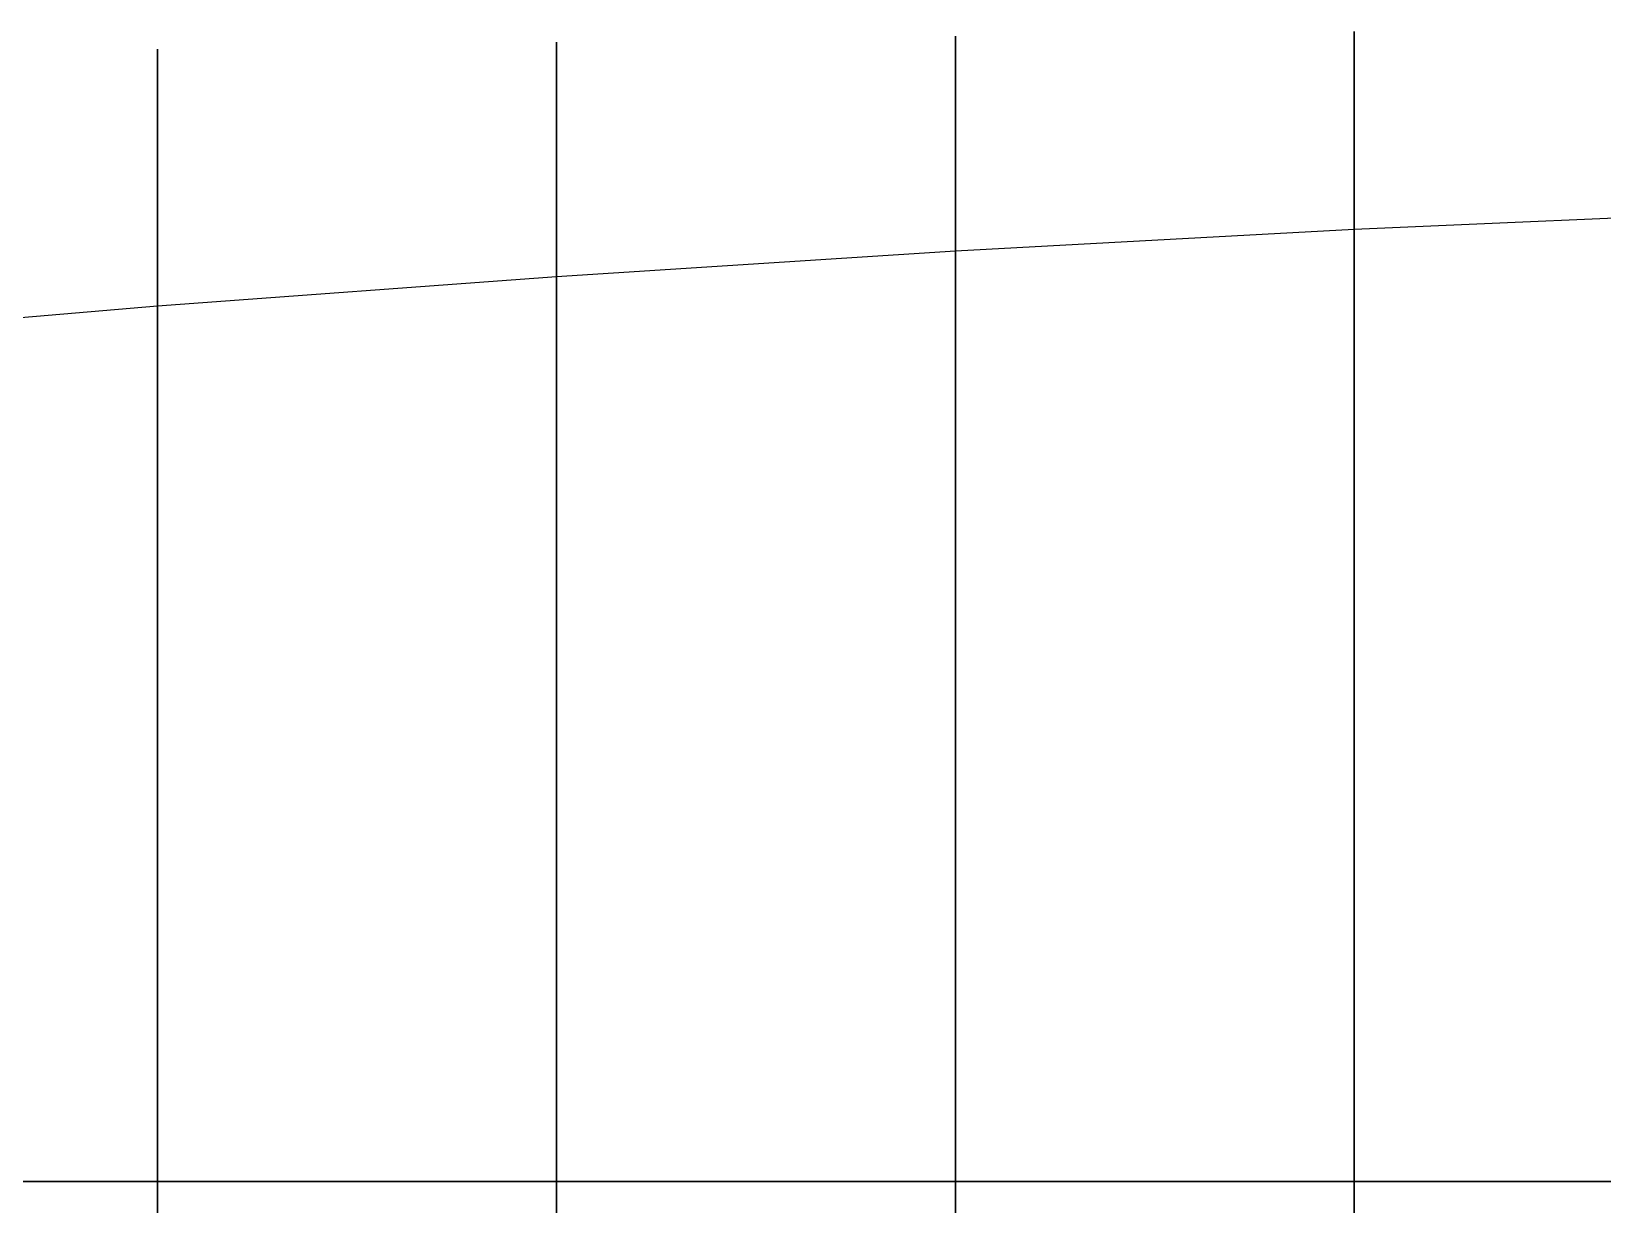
# Model space of a CAD drawing. Extents: x 0 to 100, y -6 to 6.
# Drawn here: x 27.37 to 35.24, y -0.12 to 5.77 of the extents above; entities that cross this region are included whole.
import ezdxf

# ---------------------------------------------------------------- set-up
doc = ezdxf.new("R2010")
doc.units = 0
for name, color, linetype in [('Compartiment', 3, 'CONTINUOUS'), ('Fysiek-horizontaal-vlak', 5, 'CONTINUOUS'), ('Fysiek-langsvlak', 5, 'CONTINUOUS'), ('Gereserveerd', 1, 'CONTINUOUS'), ('Lijnenmodel-van-de-romp', 2, 'CONTINUOUS'), ('Vlakkenmodel-van-de-romp', 2, 'CONTINUOUS')]:
    doc.layers.add(name, color=color, linetype=linetype)

msp = doc.modelspace()

# ---------------------------------------------------------------- linework, layer by layer
at = {"layer": 'Compartiment'}
for points in [[(34, 5.7589, 5.34812), (34, 5.76026, 5.3035), (34, 5.76162, 5.25091), (34, 5.76306, 5.18561), (34, 5.76445, 5.11054), (34, 5.76563, 5.03059), (34, 5.7664, 4.95062), (34, 5.76661, 4.87551), (34, 5.76613, 4.80918), (34, 5.76511, 4.75175), (34, 5.76375, 4.70242), (34, 5.76225, 4.66035), (34, 5.75208, 4.39771), (34, 5.75131, 4.37466), (34, 5.75005, 4.33384), (34, 5.74921, 4.31148), (34, 5.74798, 4.28435), (34, 5.74617, 4.24987), (34, 5.74366, 4.20642), (34, 5.74059, 4.15638), (34, 5.7372, 4.10313), (34, 5.73371, 4.05003), (34, 5.73034, 4.00046), (34, 5.72717, 3.95641), (34, 5.72369, 3.91439), (34, 5.71926, 3.86954), (34, 5.71322, 3.81699), (34, 5.70493, 3.75188), (34, 5.69379, 3.67078), (34, 5.67949, 3.57601), (34, 5.66174, 3.47133), (34, 5.64029, 3.36048), (34, 5.61487, 3.24723), (34, 5.58556, 3.13518), (34, 5.55379, 3.02739), (34, 5.52135, 2.92679), (34, 5.49001, 2.83629), (34, 5.46156, 2.75881), (34, 5.43721, 2.69606), (34, 5.41589, 2.64497), (34, 5.39597, 2.60126), (34, 5.37583, 2.56063), (34, 5.35382, 2.5188), (34, 5.32884, 2.47269), (34, 5.30191, 2.4239), (34, 5.27456, 2.37526), (34, 5.24831, 2.32957), (34, 5.22471, 2.28965), (34, 5.2049, 2.25753), (34, 5.18846, 2.23221), (34, 5.17457, 2.21189), (34, 5.16241, 2.19479), (34, 5.15116, 2.17912), (34, 5.12764, 2.14575), (34, 5.11301, 2.12561), (34, 5.09488, 2.1016), (34, 5.07203, 2.07254), (34, 5.04367, 2.03775), (34, 5.0107, 1.99851), (34, 4.97443, 1.95657), (34, 4.93614, 1.91369), (34, 4.89715, 1.87164), (34, 4.85849, 1.8318), (34, 4.8201, 1.79407), (34, 4.78166, 1.75799), (34, 4.77277, 1.75), (34, -4.77277, 1.75)], [(34, -5.73754, 6.00016), (34, 5.73754, 6.00016), (34, 5.7589, 5.34812)], [(28, 5.67443, 5.43612), (28, 5.67557, 5.38367), (28, 5.67637, 5.33845), (28, 5.67689, 5.29573), (28, 5.67719, 5.25074), (28, 5.67732, 5.20014), (28, 5.6768, 5.00092), (28, 5.67653, 4.96894), (28, 5.67618, 4.94434), (28, 5.67569, 4.92317), (28, 5.67498, 4.90151), (28, 5.67266, 4.84165), (28, 5.67082, 4.79963), (28, 5.66833, 4.74945), (28, 5.66503, 4.69123), (28, 5.66077, 4.62505), (28, 5.65545, 4.55162), (28, 5.64935, 4.47393), (28, 5.64279, 4.39561), (28, 5.63611, 4.32024), (28, 5.62964, 4.25142), (28, 5.62362, 4.19173), (28, 5.61791, 4.13962), (28, 5.61224, 4.09249), (28, 5.60637, 4.04778), (28, 5.60005, 4.00288), (28, 5.59309, 3.95579), (28, 5.58552, 3.90674), (28, 5.57742, 3.85653), (28, 5.56888, 3.80596), (28, 5.56, 3.75582), (28, 5.55081, 3.70668), (28, 5.54119, 3.65815), (28, 5.53097, 3.60959), (28, 5.51997, 3.56038), (28, 5.50802, 3.50989), (28, 5.49507, 3.45789), (28, 5.48156, 3.4058), (28, 5.46804, 3.35542), (28, 5.45506, 3.30856), (28, 5.44318, 3.26705), (28, 5.43281, 3.23215), (28, 5.4238, 3.203), (28, 5.41583, 3.17819), (28, 5.40862, 3.15631), (28, 5.39515, 3.11572), (28, 5.3879, 3.09412), (28, 5.37939, 3.0697), (28, 5.36892, 3.04096), (28, 5.35579, 3.00644), (28, 5.33953, 2.96523), (28, 5.32057, 2.9187), (28, 5.29955, 2.86879), (28, 5.27712, 2.81743), (28, 5.25396, 2.76657), (28, 5.23055, 2.71774), (28, 5.20685, 2.67083), (28, 5.18264, 2.62532), (28, 5.15772, 2.58068), (28, 5.13188, 2.5364), (28, 5.10496, 2.49208), (28, 5.07696, 2.4478), (28, 5.04792, 2.40376), (28, 5.01789, 2.36016), (28, 4.9869, 2.31721), (28, 4.95498, 2.27507), (28, 4.92217, 2.23375), (28, 4.88846, 2.19325), (28, 4.85387, 2.15355), (28, 4.81839, 2.11463), (28, 4.78206, 2.07648), (28, 4.74487, 2.03913), (28, 4.70686, 2.00259), (28, 4.66805, 1.96691), (28, 4.62844, 1.9321), (28, 4.58808, 1.89819), (28, 4.54699, 1.86516), (28, 4.50522, 1.833), (28, 4.46281, 1.80167), (28, 4.4198, 1.77116), (28, 4.38875, 1.75), (28, -4.38875, 1.75)], [(28, -5.66021, 6.00004), (28, 5.66021, 6.00004), (28, 5.67443, 5.43612)], [(30, 5.69256, 5.91759), (30, 5.69366, 5.87557), (30, 5.70306, 5.56628), (30, 5.70608, 5.46134), (30, 5.70875, 5.35451), (30, 5.71074, 5.25082), (30, 5.71182, 5.1547), (30, 5.71211, 5.06794), (30, 5.71182, 4.9917), (30, 5.71117, 4.92716), (30, 5.71038, 4.87547), (30, 5.70962, 4.837), (30, 5.70888, 4.80887), (30, 5.7081, 4.78744), (30, 5.70724, 4.76905), (30, 5.7009, 4.64948), (30, 5.69951, 4.62492), (30, 5.6982, 4.60297), (30, 5.69685, 4.58187), (30, 5.6857, 4.41171), (30, 5.68215, 4.35981), (30, 5.6782, 4.30548), (30, 5.67389, 4.25081), (30, 5.66927, 4.19755), (30, 5.66438, 4.14604), (30, 5.65929, 4.09627), (30, 5.65406, 4.04826), (30, 5.64875, 4.002), (30, 5.64335, 3.95714), (30, 5.63754, 3.91199), (30, 5.6309, 3.86451), (30, 5.62304, 3.81266), (30, 5.61355, 3.7544), (30, 5.6021, 3.68833), (30, 5.58865, 3.61563), (30, 5.57322, 3.53811), (30, 5.55584, 3.45759), (30, 5.53654, 3.37589), (30, 5.51546, 3.29476), (30, 5.4932, 3.21574), (30, 5.47046, 3.14027), (30, 5.44797, 3.06984), (30, 5.42643, 3.00589), (30, 5.40633, 2.94932), (30, 5.38729, 2.89879), (30, 5.36867, 2.85236), (30, 5.34988, 2.8081), (30, 5.33028, 2.7641), (30, 5.3094, 2.71883), (30, 5.28723, 2.67241), (30, 5.26389, 2.62533), (30, 5.23952, 2.57812), (30, 5.21424, 2.53128), (30, 5.18814, 2.48524), (30, 5.16121, 2.44), (30, 5.13341, 2.39547), (30, 5.1047, 2.35159), (30, 5.07503, 2.30825), (30, 5.04436, 2.2654), (30, 5.01273, 2.22309), (30, 4.98016, 2.18138), (30, 4.94669, 2.14033), (30, 4.91236, 2.10002), (30, 4.8772, 2.0605), (30, 4.84122, 2.02178), (30, 4.80441, 1.98387), (30, 4.7668, 1.94677), (30, 4.72837, 1.91049), (30, 4.68915, 1.87501), (30, 4.64917, 1.84035), (30, 4.60847, 1.8065), (30, 4.5671, 1.77344), (30, 4.53658, 1.75), (30, -4.53658, 1.75)], [(30, -5.69067, 6.0001), (30, 5.69067, 6.0001), (30, 5.69256, 5.91759)], [(32, 5.73491, 5.40858), (32, 5.73632, 5.36067), (32, 5.73769, 5.30878), (32, 5.73905, 5.25088), (32, 5.74038, 5.18554), (32, 5.7415, 5.11375), (32, 5.74218, 5.03708), (32, 5.74218, 4.95714), (32, 5.74128, 4.87551), (32, 5.73935, 4.7938), (32, 5.7366, 4.71366), (32, 5.73335, 4.6368), (32, 5.72994, 4.56488), (32, 5.72116, 4.3905), (32, 5.71861, 4.34287), (32, 5.71593, 4.29688), (32, 5.71292, 4.25031), (32, 5.70944, 4.2015), (32, 5.70555, 4.15103), (32, 5.70135, 4.10005), (32, 5.69694, 4.04971), (32, 5.69245, 4.00115), (32, 5.6879, 3.95495), (32, 5.68299, 3.90936), (32, 5.67734, 3.86205), (32, 5.67058, 3.8107), (32, 5.66234, 3.75298), (32, 5.65229, 3.68727), (32, 5.64037, 3.61473), (32, 5.62657, 3.53726), (32, 5.6109, 3.45672), (32, 5.59333, 3.37499), (32, 5.57399, 3.29386), (32, 5.55343, 3.21486), (32, 5.53231, 3.13939), (32, 5.51133, 3.0689), (32, 5.49114, 3.00481), (32, 5.47221, 2.94799), (32, 5.45419, 2.89711), (32, 5.4365, 2.85026), (32, 5.41859, 2.80554), (32, 5.39989, 2.76107), (32, 5.37994, 2.71532), (32, 5.35876, 2.66842), (32, 5.33644, 2.62085), (32, 5.31311, 2.57312), (32, 5.28888, 2.52573), (32, 5.26384, 2.47907), (32, 5.23796, 2.43316), (32, 5.21122, 2.38792), (32, 5.18355, 2.34325), (32, 5.15491, 2.29908), (32, 5.12528, 2.25535), (32, 5.09468, 2.21209), (32, 5.06314, 2.16939), (32, 5.03071, 2.1273), (32, 4.99742, 2.08592), (32, 4.9633, 2.04528), (32, 4.92835, 2.00541), (32, 4.89259, 1.9663), (32, 4.85601, 1.92794), (32, 4.8186, 1.89034), (32, 4.78038, 1.85349), (32, 4.74139, 1.8174), (32, 4.70166, 1.78207), (32, 4.66416, 1.75), (32, -4.66416, 1.75)], [(32, -5.71654, 6.00014), (32, 5.71654, 6.00014), (32, 5.73491, 5.40858)], [(34, 4.74283, 1.72308), (34, 4.77277, 1.75), (34, 0, 1.75), (34, 0, 0.11226), (34, 0.14992, 0.11226), (34, 0.15813, 0.11471), (34, 0.16417, 0.1165), (34, 0.17305, 0.119), (34, 0.18561, 0.12234), (34, 0.20271, 0.12664), (34, 0.22522, 0.13203), (34, 0.25341, 0.13852), (34, 0.28528, 0.14568), (34, 0.31825, 0.15297), (34, 0.34974, 0.15985), (34, 0.37717, 0.16578), (34, 0.39867, 0.17037), (34, 0.41529, 0.17387), (34, 0.45337, 0.18177), (34, 0.46798, 0.18486), (34, 0.48638, 0.18882), (34, 0.51023, 0.19404), (34, 1.49628, 0.41565), (34, 1.6176, 0.44341), (34, 1.72125, 0.46756), (34, 1.8088, 0.48842), (34, 1.88361, 0.50666), (34, 1.94908, 0.52298), (34, 2.00859, 0.53808), (34, 2.06498, 0.55253), (34, 2.11901, 0.5665), (34, 2.17093, 0.58004), (34, 2.22095, 0.59322), (34, 2.26931, 0.6061), (34, 2.31651, 0.6188), (34, 2.36418, 0.63182), (34, 2.41421, 0.64572), (34, 2.46847, 0.66106), (34, 2.52887, 0.67842), (34, 2.59671, 0.69821), (34, 2.67094, 0.72021), (34, 2.74991, 0.74409), (34, 2.83199, 0.76947), (34, 2.91553, 0.79601), (34, 2.99889, 0.82329), (34, 3.08045, 0.85069), (34, 3.15855, 0.87754), (34, 3.23157, 0.90316), (34, 3.29786, 0.92688), (34, 3.35642, 0.94825), (34, 3.4087, 0.96779), (34, 3.45679, 0.98624), (34, 3.50278, 1.00436), (34, 3.54875, 1.02288), (34, 3.59635, 1.04241), (34, 3.64543, 1.06292), (34, 3.69541, 1.08423), (34, 3.7457, 1.10615), (34, 3.79572, 1.1285), (34, 3.845, 1.15115), (34, 3.89358, 1.17412), (34, 3.9416, 1.19751), (34, 3.98921, 1.22138), (34, 4.03656, 1.24582), (34, 4.08377, 1.27088), (34, 4.1308, 1.29657), (34, 4.17756, 1.32287), (34, 4.22398, 1.34977), (34, 4.26997, 1.37724), (34, 4.31548, 1.40528), (34, 4.36051, 1.43395), (34, 4.40509, 1.4633), (34, 4.44924, 1.49338), (34, 4.49299, 1.52426), (34, 4.53633, 1.55597), (34, 4.57917, 1.58841), (34, 4.62136, 1.62146), (34, 4.66278, 1.65498), (34, 4.70328, 1.68886), (34, 4.74283, 1.72308)], [(32, 4.66125, 1.74751), (32, 4.66416, 1.75), (32, 0, 1.75), (32, 0, 0.19033), (32, 0.15042, 0.19034), (32, 0.38619, 0.24413), (32, 1.28404, 0.44814), (32, 1.4906, 0.49666), (32, 1.60956, 0.52509), (32, 1.74658, 0.55847), (32, 1.89494, 0.59553), (32, 2.04791, 0.63501), (32, 2.19915, 0.67559), (32, 2.3438, 0.71572), (32, 2.47741, 0.75379), (32, 2.59548, 0.78818), (32, 2.69355, 0.81729), (32, 2.76893, 0.84008), (32, 2.82602, 0.85778), (32, 2.87102, 0.87218), (32, 2.91011, 0.8851), (32, 3.09589, 0.9477), (32, 3.14986, 0.96615), (32, 3.20363, 0.9848), (32, 3.25589, 1.00328), (32, 3.30673, 1.02162), (32, 3.35656, 1.03999), (32, 3.40583, 1.05852), (32, 3.45497, 1.07738), (32, 3.50432, 1.09668), (32, 3.55384, 1.11645), (32, 3.60343, 1.13666), (32, 3.65297, 1.15732), (32, 3.70232, 1.1784), (32, 3.7514, 1.1999), (32, 3.80019, 1.22185), (32, 3.84869, 1.24424), (32, 3.8969, 1.26711), (32, 3.94484, 1.29047), (32, 3.99249, 1.31435), (32, 4.03985, 1.33876), (32, 4.0869, 1.36374), (32, 4.13364, 1.3893), (32, 4.18005, 1.41546), (32, 4.22611, 1.44226), (32, 4.27179, 1.4697), (32, 4.31707, 1.4978), (32, 4.36191, 1.52655), (32, 4.40628, 1.55598), (32, 4.45014, 1.58609), (32, 4.49349, 1.6169), (32, 4.53629, 1.64842), (32, 4.57853, 1.68069), (32, 4.62019, 1.71371), (32, 4.66125, 1.74751)], [(30, 4.5251, 1.74118), (30, 4.53658, 1.75), (30, 0, 1.75), (30, 0, 0.29323), (30, 0.01304, 0.29294), (30, 0.02754, 0.29275), (30, 0.04299, 0.29264), (30, 0.05892, 0.29261), (30, 0.07485, 0.29264), (30, 0.09029, 0.2927), (30, 0.1496, 0.29324), (30, 0.15385, 0.29432), (30, 0.1574, 0.2952), (30, 0.16497, 0.29698), (30, 0.17954, 0.30029), (30, 0.20412, 0.30578), (30, 1.15728, 0.52046), (30, 1.29171, 0.55189), (30, 1.42386, 0.58316), (30, 1.55401, 0.61443), (30, 1.68306, 0.64601), (30, 1.81191, 0.67822), (30, 1.94145, 0.71137), (30, 2.07222, 0.74568), (30, 2.20333, 0.78096), (30, 2.33352, 0.81694), (30, 2.46155, 0.85334), (30, 2.58615, 0.88988), (30, 2.70593, 0.92619), (30, 2.81891, 0.96143), (30, 2.92297, 0.99469), (30, 3.01598, 1.02503), (30, 3.09583, 1.05152), (30, 3.16137, 1.0736), (30, 3.21547, 1.09219), (30, 3.26196, 1.10857), (30, 3.30469, 1.124), (30, 3.3475, 1.13977), (30, 3.39342, 1.15689), (30, 3.44223, 1.17532), (30, 3.4929, 1.19474), (30, 3.54441, 1.21485), (30, 3.59571, 1.23532), (30, 3.64599, 1.25591), (30, 3.69529, 1.27666), (30, 3.74386, 1.29768), (30, 3.79194, 1.31905), (30, 3.83979, 1.34089), (30, 3.88759, 1.36328), (30, 3.93533, 1.38624), (30, 3.98292, 1.40978), (30, 4.0303, 1.43389), (30, 4.07737, 1.45859), (30, 4.12407, 1.48388), (30, 4.17039, 1.50977), (30, 4.2163, 1.53629), (30, 4.2618, 1.56346), (30, 4.30688, 1.5913), (30, 4.35151, 1.61982), (30, 4.39568, 1.64904), (30, 4.43936, 1.679), (30, 4.4825, 1.70971), (30, 4.5251, 1.74118)], [(28, 4.37622, 1.74146), (28, 4.38875, 1.75), (28, 0, 1.75), (28, 0, 0.41943), (28, 0.01308, 0.41901), (28, 0.02761, 0.41873), (28, 0.0431, 0.41858), (28, 0.05907, 0.41853), (28, 0.07504, 0.41857), (28, 0.09052, 0.41867), (28, 0.10502, 0.41881), (28, 0.14997, 0.41945), (28, 0.17525, 0.42448), (28, 0.19409, 0.42835), (28, 0.22514, 0.43488), (28, 0.27283, 0.44507), (28, 0.91505, 0.58614), (28, 1.02961, 0.61193), (28, 1.13646, 0.63627), (28, 1.2379, 0.65966), (28, 1.33624, 0.68259), (28, 1.43378, 0.70557), (28, 1.53253, 0.72905), (28, 1.63326, 0.75332), (28, 1.73644, 0.77861), (28, 1.84255, 0.80515), (28, 1.95207, 0.83319), (28, 2.06466, 0.8627), (28, 2.1768, 0.89265), (28, 2.28418, 0.92178), (28, 2.38246, 0.94881), (28, 2.46733, 0.97245), (28, 2.53593, 0.99185), (28, 2.59129, 1.00782), (28, 2.63788, 1.02157), (28, 2.6802, 1.03432), (28, 2.87082, 1.09288), (28, 2.92393, 1.10945), (28, 2.9769, 1.12615), (28, 3.02877, 1.14274), (28, 3.0796, 1.15924), (28, 3.1297, 1.17576), (28, 3.17938, 1.19241), (28, 3.22897, 1.20927), (28, 3.27871, 1.22645), (28, 3.32858, 1.24396), (28, 3.3785, 1.26181), (28, 3.42838, 1.27999), (28, 3.47814, 1.2985), (28, 3.52771, 1.31737), (28, 3.57708, 1.3366), (28, 3.62623, 1.35621), (28, 3.67517, 1.37623), (28, 3.72389, 1.39667), (28, 3.77239, 1.41757), (28, 3.82066, 1.43894), (28, 3.86869, 1.46082), (28, 3.91647, 1.48322), (28, 3.96398, 1.50618), (28, 4.01122, 1.52973), (28, 4.05817, 1.55387), (28, 4.10478, 1.57864), (28, 4.15105, 1.60406), (28, 4.19695, 1.63013), (28, 4.24244, 1.65688), (28, 4.28751, 1.68434), (28, 4.33211, 1.71252), (28, 4.37622, 1.74146)], [(28, -4.38875, 1.75), (28, 0, 1.75), (28, 0, 0.41943), (28, -0.01308, 0.41901), (28, -0.02761, 0.41873), (28, -0.0431, 0.41858), (28, -0.05907, 0.41853), (28, -0.07504, 0.41857), (28, -0.09052, 0.41867), (28, -0.10502, 0.41881), (28, -0.14997, 0.41945)], [(30, -4.53658, 1.75), (30, 0, 1.75), (30, 0, 0.29323), (30, -0.01304, 0.29294), (30, -0.02754, 0.29275), (30, -0.04299, 0.29264), (30, -0.05892, 0.29261), (30, -0.07485, 0.29264), (30, -0.09029, 0.2927), (30, -0.1496, 0.29324)], [(32, -4.66416, 1.75), (32, 0, 1.75), (32, 0, 0.19033), (32, -0.15042, 0.19034)], [(34, -4.77277, 1.75), (34, 0, 1.75), (34, 0, 0.11226), (34, -0.14992, 0.11226)]]:
    msp.add_polyline3d(points, dxfattribs=at)
at = {"layer": 'Fysiek-horizontaal-vlak'}
msp.add_polyline3d([(36, 4.86111, 1.75), (34, 4.77277, 1.75), (32, 4.66416, 1.75), (30, 4.53658, 1.75), (28, 4.38875, 1.75), (26, 4.21943, 1.75), (24, 4.02208, 1.75), (22, 3.79049, 1.75), (21.5, 3.72414, 1.75), (20, 3.49539, 1.75), (20, 3.49539, 1.75), (20, 0, 1.75), (20, -3.49539, 1.75), (21.5, -3.72414, 1.75), (22, -3.79049, 1.75), (24, -4.02208, 1.75), (26, -4.21943, 1.75), (28, -4.38875, 1.75), (30, -4.53658, 1.75), (32, -4.66416, 1.75), (34, -4.77277, 1.75), (36, -4.86111, 1.75)], dxfattribs=at)
at = {"layer": 'Fysiek-langsvlak'}
msp.add_polyline3d([(45, 0, 0.00033), (44, 0, 0.00089), (42, 0, -0.00097), (40, 0, 0.00365), (38, 0, 0.02175), (36, 0, 0.05688), (34, 0, 0.11226), (32, 0, 0.19033), (30, 0, 0.29323), (28, 0, 0.41943), (26, 0, 0.56376), (24, 0, 0.72083), (22, 0, 0.88605), (21.5, 0, 0.92843), (20, 0, 1.05795), (20, 0, 1.05795), (20, 0, 1.75), (45, 0, 1.75), (45, 0, 0.00033)], dxfattribs=at)
at = {"layer": 'Gereserveerd'}
for points in [[(30, 3.5, 1.5), (30, 3.5, 6.3)], [(20, 0, 3), (60, 0, 2)]]:
    msp.add_polyline3d(points, dxfattribs=at)
at = {"layer": 'Lijnenmodel-van-de-romp'}
for points in [[(34, 0, 0.11226), (34, 0.14992, 0.11226), (34, 0.15813, 0.11471), (34, 0.16417, 0.1165), (34, 0.17305, 0.119), (34, 0.18561, 0.12234), (34, 0.20271, 0.12664), (34, 0.22522, 0.13203), (34, 0.25341, 0.13852), (34, 0.28528, 0.14568), (34, 0.31825, 0.15297), (34, 0.34974, 0.15985), (34, 0.37717, 0.16578), (34, 0.39867, 0.17037), (34, 0.41529, 0.17387), (34, 0.45337, 0.18177), (34, 0.46798, 0.18486), (34, 0.48638, 0.18882), (34, 0.51023, 0.19404), (34, 1.49628, 0.41565), (34, 1.6176, 0.44341), (34, 1.72125, 0.46756), (34, 1.8088, 0.48842), (34, 1.88361, 0.50666), (34, 1.94908, 0.52298), (34, 2.00859, 0.53808), (34, 2.06498, 0.55253), (34, 2.11901, 0.5665), (34, 2.17093, 0.58004), (34, 2.22095, 0.59322), (34, 2.26931, 0.6061), (34, 2.31651, 0.6188), (34, 2.36418, 0.63182), (34, 2.41421, 0.64572), (34, 2.46847, 0.66106), (34, 2.52887, 0.67842), (34, 2.59671, 0.69821), (34, 2.67094, 0.72021), (34, 2.74991, 0.74409), (34, 2.83199, 0.76947), (34, 2.91553, 0.79601), (34, 2.99889, 0.82329), (34, 3.08045, 0.85069), (34, 3.15855, 0.87754), (34, 3.23157, 0.90316), (34, 3.29786, 0.92688), (34, 3.35642, 0.94825), (34, 3.4087, 0.96779), (34, 3.45679, 0.98624), (34, 3.50278, 1.00436), (34, 3.54875, 1.02288), (34, 3.59635, 1.04241), (34, 3.64543, 1.06292), (34, 3.69541, 1.08423), (34, 3.7457, 1.10615), (34, 3.79572, 1.1285), (34, 3.845, 1.15115), (34, 3.89358, 1.17412), (34, 3.9416, 1.19751), (34, 3.98921, 1.22138), (34, 4.03656, 1.24582), (34, 4.08377, 1.27088), (34, 4.1308, 1.29657), (34, 4.17756, 1.32287), (34, 4.22398, 1.34977), (34, 4.26997, 1.37724), (34, 4.31548, 1.40528), (34, 4.36051, 1.43395), (34, 4.40509, 1.4633), (34, 4.44924, 1.49338), (34, 4.49299, 1.52426), (34, 4.53633, 1.55597), (34, 4.57917, 1.58841), (34, 4.62136, 1.62146), (34, 4.66278, 1.65498), (34, 4.70328, 1.68886), (34, 4.74283, 1.72308), (34, 4.78166, 1.75799), (34, 4.8201, 1.79407), (34, 4.85849, 1.8318), (34, 4.89715, 1.87164), (34, 4.93614, 1.91369), (34, 4.97443, 1.95657), (34, 5.0107, 1.99851), (34, 5.04367, 2.03775), (34, 5.07203, 2.07254), (34, 5.09488, 2.1016), (34, 5.11301, 2.12561), (34, 5.12764, 2.14575), (34, 5.15116, 2.17912), (34, 5.16241, 2.19479), (34, 5.17457, 2.21189), (34, 5.18846, 2.23221), (34, 5.2049, 2.25753), (34, 5.22471, 2.28965), (34, 5.24831, 2.32957), (34, 5.27456, 2.37526), (34, 5.30191, 2.4239), (34, 5.32884, 2.47269), (34, 5.35382, 2.5188), (34, 5.37583, 2.56063), (34, 5.39597, 2.60126), (34, 5.41589, 2.64497), (34, 5.43721, 2.69606), (34, 5.46156, 2.75881), (34, 5.49001, 2.83629), (34, 5.52135, 2.92679), (34, 5.55379, 3.02739), (34, 5.58556, 3.13518), (34, 5.61487, 3.24723), (34, 5.64029, 3.36048), (34, 5.66174, 3.47133), (34, 5.67949, 3.57601), (34, 5.69379, 3.67078), (34, 5.70493, 3.75188), (34, 5.71322, 3.81699), (34, 5.71926, 3.86954), (34, 5.72369, 3.91439), (34, 5.72717, 3.95641), (34, 5.73034, 4.00046), (34, 5.73371, 4.05003), (34, 5.7372, 4.10313), (34, 5.74059, 4.15638), (34, 5.74366, 4.20642), (34, 5.74617, 4.24987), (34, 5.74798, 4.28435), (34, 5.74921, 4.31148), (34, 5.75005, 4.33384), (34, 5.75131, 4.37466), (34, 5.75208, 4.39771), (34, 5.76225, 4.66035), (34, 5.76375, 4.70242), (34, 5.76511, 4.75175), (34, 5.76613, 4.80918), (34, 5.76661, 4.87551), (34, 5.7664, 4.95062), (34, 5.76563, 5.03059), (34, 5.76445, 5.11054), (34, 5.76306, 5.18561), (34, 5.76162, 5.25091), (34, 5.76026, 5.3035), (34, 5.7589, 5.34812), (34, 5.73754, 6.00016), (34, 0, 6.00016)], [(28, 0, 0.41943), (28, 0.01308, 0.41901), (28, 0.02761, 0.41873), (28, 0.0431, 0.41858), (28, 0.05907, 0.41853), (28, 0.07504, 0.41857), (28, 0.09052, 0.41867), (28, 0.10502, 0.41881), (28, 0.14997, 0.41945), (28, 0.17525, 0.42448), (28, 0.19409, 0.42835), (28, 0.22514, 0.43488), (28, 0.27283, 0.44507), (28, 0.91505, 0.58614), (28, 1.02961, 0.61193), (28, 1.13646, 0.63627), (28, 1.2379, 0.65966), (28, 1.33624, 0.68259), (28, 1.43378, 0.70557), (28, 1.53253, 0.72905), (28, 1.63326, 0.75332), (28, 1.73644, 0.77861), (28, 1.84255, 0.80515), (28, 1.95207, 0.83319), (28, 2.06466, 0.8627), (28, 2.1768, 0.89265), (28, 2.28418, 0.92178), (28, 2.38246, 0.94881), (28, 2.46733, 0.97245), (28, 2.53593, 0.99185), (28, 2.59129, 1.00782), (28, 2.63788, 1.02157), (28, 2.6802, 1.03432), (28, 2.87082, 1.09288), (28, 2.92393, 1.10945), (28, 2.9769, 1.12615), (28, 3.02877, 1.14274), (28, 3.0796, 1.15924), (28, 3.1297, 1.17576), (28, 3.17938, 1.19241), (28, 3.22897, 1.20927), (28, 3.27871, 1.22645), (28, 3.32858, 1.24396), (28, 3.3785, 1.26181), (28, 3.42838, 1.27999), (28, 3.47814, 1.2985), (28, 3.52771, 1.31737), (28, 3.57708, 1.3366), (28, 3.62623, 1.35621), (28, 3.67517, 1.37623), (28, 3.72389, 1.39667), (28, 3.77239, 1.41757), (28, 3.82066, 1.43894), (28, 3.86869, 1.46082), (28, 3.91647, 1.48322), (28, 3.96398, 1.50618), (28, 4.01122, 1.52973), (28, 4.05817, 1.55387), (28, 4.10478, 1.57864), (28, 4.15105, 1.60406), (28, 4.19695, 1.63013), (28, 4.24244, 1.65688), (28, 4.28751, 1.68434), (28, 4.33211, 1.71252), (28, 4.37622, 1.74146), (28, 4.4198, 1.77116), (28, 4.46281, 1.80167), (28, 4.50522, 1.833), (28, 4.54699, 1.86516), (28, 4.58808, 1.89819), (28, 4.62844, 1.9321), (28, 4.66805, 1.96691), (28, 4.70686, 2.00259), (28, 4.74487, 2.03913), (28, 4.78206, 2.07648), (28, 4.81839, 2.11463), (28, 4.85387, 2.15355), (28, 4.88846, 2.19325), (28, 4.92217, 2.23375), (28, 4.95498, 2.27507), (28, 4.9869, 2.31721), (28, 5.01789, 2.36016), (28, 5.04792, 2.40376), (28, 5.07696, 2.4478), (28, 5.10496, 2.49208), (28, 5.13188, 2.5364), (28, 5.15772, 2.58068), (28, 5.18264, 2.62532), (28, 5.20685, 2.67083), (28, 5.23055, 2.71774), (28, 5.25396, 2.76657), (28, 5.27712, 2.81743), (28, 5.29955, 2.86879), (28, 5.32057, 2.9187), (28, 5.33953, 2.96523), (28, 5.35579, 3.00644), (28, 5.36892, 3.04096), (28, 5.37939, 3.0697), (28, 5.3879, 3.09412), (28, 5.39515, 3.11572), (28, 5.40862, 3.15631), (28, 5.41583, 3.17819), (28, 5.4238, 3.203), (28, 5.43281, 3.23215), (28, 5.44318, 3.26705), (28, 5.45506, 3.30856), (28, 5.46804, 3.35542), (28, 5.48156, 3.4058), (28, 5.49507, 3.45789), (28, 5.50802, 3.50989), (28, 5.51997, 3.56038), (28, 5.53097, 3.60959), (28, 5.54119, 3.65815), (28, 5.55081, 3.70668), (28, 5.56, 3.75582), (28, 5.56888, 3.80596), (28, 5.57742, 3.85653), (28, 5.58552, 3.90674), (28, 5.59309, 3.95579), (28, 5.60005, 4.00288), (28, 5.60637, 4.04778), (28, 5.61224, 4.09249), (28, 5.61791, 4.13962), (28, 5.62362, 4.19173), (28, 5.62964, 4.25142), (28, 5.63611, 4.32024), (28, 5.64279, 4.39561), (28, 5.64935, 4.47393), (28, 5.65545, 4.55162), (28, 5.66077, 4.62505), (28, 5.66503, 4.69123), (28, 5.66833, 4.74945), (28, 5.67082, 4.79963), (28, 5.67266, 4.84165), (28, 5.67498, 4.90151), (28, 5.67569, 4.92317), (28, 5.67618, 4.94434), (28, 5.67653, 4.96894), (28, 5.6768, 5.00092), (28, 5.67732, 5.20014), (28, 5.67719, 5.25074), (28, 5.67689, 5.29573), (28, 5.67637, 5.33845), (28, 5.67557, 5.38367), (28, 5.67443, 5.43612), (28, 5.66021, 6.00004), (28, 0, 6.00004)], [(30, 0, 0.29323), (30, 0.01304, 0.29294), (30, 0.02754, 0.29275), (30, 0.04299, 0.29264), (30, 0.05892, 0.29261), (30, 0.07485, 0.29264), (30, 0.09029, 0.2927), (30, 0.1496, 0.29324), (30, 0.15385, 0.29432), (30, 0.1574, 0.2952), (30, 0.16497, 0.29698), (30, 0.17954, 0.30029), (30, 0.20412, 0.30578), (30, 1.15728, 0.52046), (30, 1.29171, 0.55189), (30, 1.42386, 0.58316), (30, 1.55401, 0.61443), (30, 1.68306, 0.64601), (30, 1.81191, 0.67822), (30, 1.94145, 0.71137), (30, 2.07222, 0.74568), (30, 2.20333, 0.78096), (30, 2.33352, 0.81694), (30, 2.46155, 0.85334), (30, 2.58615, 0.88988), (30, 2.70593, 0.92619), (30, 2.81891, 0.96143), (30, 2.92297, 0.99469), (30, 3.01598, 1.02503), (30, 3.09583, 1.05152), (30, 3.16137, 1.0736), (30, 3.21547, 1.09219), (30, 3.26196, 1.10857), (30, 3.30469, 1.124), (30, 3.3475, 1.13977), (30, 3.39342, 1.15689), (30, 3.44223, 1.17532), (30, 3.4929, 1.19474), (30, 3.54441, 1.21485), (30, 3.59571, 1.23532), (30, 3.64599, 1.25591), (30, 3.69529, 1.27666), (30, 3.74386, 1.29768), (30, 3.79194, 1.31905), (30, 3.83979, 1.34089), (30, 3.88759, 1.36328), (30, 3.93533, 1.38624), (30, 3.98292, 1.40978), (30, 4.0303, 1.43389), (30, 4.07737, 1.45859), (30, 4.12407, 1.48388), (30, 4.17039, 1.50977), (30, 4.2163, 1.53629), (30, 4.2618, 1.56346), (30, 4.30688, 1.5913), (30, 4.35151, 1.61982), (30, 4.39568, 1.64904), (30, 4.43936, 1.679), (30, 4.4825, 1.70971), (30, 4.5251, 1.74118), (30, 4.5671, 1.77344), (30, 4.60847, 1.8065), (30, 4.64917, 1.84035), (30, 4.68915, 1.87501), (30, 4.72837, 1.91049), (30, 4.7668, 1.94677), (30, 4.80441, 1.98387), (30, 4.84122, 2.02178), (30, 4.8772, 2.0605), (30, 4.91236, 2.10002), (30, 4.94669, 2.14033), (30, 4.98016, 2.18138), (30, 5.01273, 2.22309), (30, 5.04436, 2.2654), (30, 5.07503, 2.30825), (30, 5.1047, 2.35159), (30, 5.13341, 2.39547), (30, 5.16121, 2.44), (30, 5.18814, 2.48524), (30, 5.21424, 2.53128), (30, 5.23952, 2.57812), (30, 5.26389, 2.62533), (30, 5.28723, 2.67241), (30, 5.3094, 2.71883), (30, 5.33028, 2.7641), (30, 5.34988, 2.8081), (30, 5.36867, 2.85236), (30, 5.38729, 2.89879), (30, 5.40633, 2.94932), (30, 5.42643, 3.00589), (30, 5.44797, 3.06984), (30, 5.47046, 3.14027), (30, 5.4932, 3.21574), (30, 5.51546, 3.29476), (30, 5.53654, 3.37589), (30, 5.55584, 3.45759), (30, 5.57322, 3.53811), (30, 5.58865, 3.61563), (30, 5.6021, 3.68833), (30, 5.61355, 3.7544), (30, 5.62304, 3.81266), (30, 5.6309, 3.86451), (30, 5.63754, 3.91199), (30, 5.64335, 3.95714), (30, 5.64875, 4.002), (30, 5.65406, 4.04826), (30, 5.65929, 4.09627), (30, 5.66438, 4.14604), (30, 5.66927, 4.19755), (30, 5.67389, 4.25081), (30, 5.6782, 4.30548), (30, 5.68215, 4.35981), (30, 5.6857, 4.41171), (30, 5.69685, 4.58187), (30, 5.6982, 4.60297), (30, 5.69951, 4.62492), (30, 5.7009, 4.64948), (30, 5.70724, 4.76905), (30, 5.7081, 4.78744), (30, 5.70888, 4.80887), (30, 5.70962, 4.837), (30, 5.71038, 4.87547), (30, 5.71117, 4.92716), (30, 5.71182, 4.9917), (30, 5.71211, 5.06794), (30, 5.71182, 5.1547), (30, 5.71074, 5.25082), (30, 5.70875, 5.35451), (30, 5.70608, 5.46134), (30, 5.70306, 5.56628), (30, 5.69366, 5.87557), (30, 5.69256, 5.91759), (30, 5.69067, 6.0001), (30, 0, 6.0001)], [(32, 0, 0.19033), (32, 0.15042, 0.19034), (32, 0.38619, 0.24413), (32, 1.28404, 0.44814), (32, 1.4906, 0.49666), (32, 1.60956, 0.52509), (32, 1.74658, 0.55847), (32, 1.89494, 0.59553), (32, 2.04791, 0.63501), (32, 2.19915, 0.67559), (32, 2.3438, 0.71572), (32, 2.47741, 0.75379), (32, 2.59548, 0.78818), (32, 2.69355, 0.81729), (32, 2.76893, 0.84008), (32, 2.82602, 0.85778), (32, 2.87102, 0.87218), (32, 2.91011, 0.8851), (32, 3.09589, 0.9477), (32, 3.14986, 0.96615), (32, 3.20363, 0.9848), (32, 3.25589, 1.00328), (32, 3.30673, 1.02162), (32, 3.35656, 1.03999), (32, 3.40583, 1.05852), (32, 3.45497, 1.07738), (32, 3.50432, 1.09668), (32, 3.55384, 1.11645), (32, 3.60343, 1.13666), (32, 3.65297, 1.15732), (32, 3.70232, 1.1784), (32, 3.7514, 1.1999), (32, 3.80019, 1.22185), (32, 3.84869, 1.24424), (32, 3.8969, 1.26711), (32, 3.94484, 1.29047), (32, 3.99249, 1.31435), (32, 4.03985, 1.33876), (32, 4.0869, 1.36374), (32, 4.13364, 1.3893), (32, 4.18005, 1.41546), (32, 4.22611, 1.44226), (32, 4.27179, 1.4697), (32, 4.31707, 1.4978), (32, 4.36191, 1.52655), (32, 4.40628, 1.55598), (32, 4.45014, 1.58609), (32, 4.49349, 1.6169), (32, 4.53629, 1.64842), (32, 4.57853, 1.68069), (32, 4.62019, 1.71371), (32, 4.66125, 1.74751), (32, 4.70166, 1.78207), (32, 4.74139, 1.8174), (32, 4.78038, 1.85349), (32, 4.8186, 1.89034), (32, 4.85601, 1.92794), (32, 4.89259, 1.9663), (32, 4.92835, 2.00541), (32, 4.9633, 2.04528), (32, 4.99742, 2.08592), (32, 5.03071, 2.1273), (32, 5.06314, 2.16939), (32, 5.09468, 2.21209), (32, 5.12528, 2.25535), (32, 5.15491, 2.29908), (32, 5.18355, 2.34325), (32, 5.21122, 2.38792), (32, 5.23796, 2.43316), (32, 5.26384, 2.47907), (32, 5.28888, 2.52573), (32, 5.31311, 2.57312), (32, 5.33644, 2.62085), (32, 5.35876, 2.66842), (32, 5.37994, 2.71532), (32, 5.39989, 2.76107), (32, 5.41859, 2.80554), (32, 5.4365, 2.85026), (32, 5.45419, 2.89711), (32, 5.47221, 2.94799), (32, 5.49114, 3.00481), (32, 5.51133, 3.0689), (32, 5.53231, 3.13939), (32, 5.55343, 3.21486), (32, 5.57399, 3.29386), (32, 5.59333, 3.37499), (32, 5.6109, 3.45672), (32, 5.62657, 3.53726), (32, 5.64037, 3.61473), (32, 5.65229, 3.68727), (32, 5.66234, 3.75298), (32, 5.67058, 3.8107), (32, 5.67734, 3.86205), (32, 5.68299, 3.90936), (32, 5.6879, 3.95495), (32, 5.69245, 4.00115), (32, 5.69694, 4.04971), (32, 5.70135, 4.10005), (32, 5.70555, 4.15103), (32, 5.70944, 4.2015), (32, 5.71292, 4.25031), (32, 5.71593, 4.29688), (32, 5.71861, 4.34287), (32, 5.72116, 4.3905), (32, 5.72994, 4.56488), (32, 5.73335, 4.6368), (32, 5.7366, 4.71366), (32, 5.73935, 4.7938), (32, 5.74128, 4.87551), (32, 5.74218, 4.95714), (32, 5.74218, 5.03708), (32, 5.7415, 5.11375), (32, 5.74038, 5.18554), (32, 5.73905, 5.25088), (32, 5.73769, 5.30878), (32, 5.73632, 5.36067), (32, 5.73491, 5.40858), (32, 5.71654, 6.00014), (32, 0, 6.00014)], [(28, 0, 0.41943), (28, -0.01308, 0.41901), (28, -0.02761, 0.41873), (28, -0.0431, 0.41858), (28, -0.05907, 0.41853), (28, -0.07504, 0.41857), (28, -0.09052, 0.41867), (28, -0.10502, 0.41881), (28, -0.14997, 0.41945)], [(28, -5.66021, 6.00004), (28, 0, 6.00004)], [(30, 0, 0.29323), (30, -0.01304, 0.29294), (30, -0.02754, 0.29275), (30, -0.04299, 0.29264), (30, -0.05892, 0.29261), (30, -0.07485, 0.29264), (30, -0.09029, 0.2927), (30, -0.1496, 0.29324)], [(30, -5.69067, 6.0001), (30, 0, 6.0001)], [(32, 0, 0.19033), (32, -0.15042, 0.19034)], [(32, -5.71654, 6.00014), (32, 0, 6.00014)], [(34, 0, 0.11226), (34, -0.14992, 0.11226)], [(34, -5.73754, 6.00016), (34, 0, 6.00016)]]:
    msp.add_polyline3d(points, dxfattribs=at)
at = {"layer": 'Vlakkenmodel-van-de-romp'}
for points in [[(34, 0, 0.11226), (34, 0.14992, 0.11226), (34, 0.15813, 0.11471), (34, 0.16417, 0.1165), (34, 0.17305, 0.119), (34, 0.18561, 0.12234), (34, 0.20271, 0.12664), (34, 0.22522, 0.13203), (34, 0.25341, 0.13852), (34, 0.28528, 0.14568), (34, 0.31825, 0.15297), (34, 0.34974, 0.15985), (34, 0.37717, 0.16578), (34, 0.39867, 0.17037), (34, 0.41529, 0.17387), (34, 0.45337, 0.18177), (34, 0.46798, 0.18486), (34, 0.48638, 0.18882), (34, 0.51023, 0.19404), (34, 1.49628, 0.41565), (34, 1.6176, 0.44341), (34, 1.72125, 0.46756), (34, 1.8088, 0.48842), (34, 1.88361, 0.50666), (34, 1.94908, 0.52298), (34, 2.00859, 0.53808), (34, 2.06498, 0.55253), (34, 2.11901, 0.5665), (34, 2.17093, 0.58004), (34, 2.22095, 0.59322), (34, 2.26931, 0.6061), (34, 2.31651, 0.6188), (34, 2.36418, 0.63182), (34, 2.41421, 0.64572), (34, 2.46847, 0.66106), (34, 2.52887, 0.67842), (34, 2.59671, 0.69821), (34, 2.67094, 0.72021), (34, 2.74991, 0.74409), (34, 2.83199, 0.76947), (34, 2.91553, 0.79601), (34, 2.99889, 0.82329), (34, 3.08045, 0.85069), (34, 3.15855, 0.87754), (34, 3.23157, 0.90316), (34, 3.29786, 0.92688), (34, 3.35642, 0.94825), (34, 3.4087, 0.96779), (34, 3.45679, 0.98624), (34, 3.50278, 1.00436), (34, 3.54875, 1.02288), (34, 3.59635, 1.04241), (34, 3.64543, 1.06292), (34, 3.69541, 1.08423), (34, 3.7457, 1.10615), (34, 3.79572, 1.1285), (34, 3.845, 1.15115), (34, 3.89358, 1.17412), (34, 3.9416, 1.19751), (34, 3.98921, 1.22138), (34, 4.03656, 1.24582), (34, 4.08377, 1.27088), (34, 4.1308, 1.29657), (34, 4.17756, 1.32287), (34, 4.22398, 1.34977), (34, 4.26997, 1.37724), (34, 4.31548, 1.40528), (34, 4.36051, 1.43395), (34, 4.40509, 1.4633), (34, 4.44924, 1.49338), (34, 4.49299, 1.52426), (34, 4.53633, 1.55597), (34, 4.57917, 1.58841), (34, 4.62136, 1.62146), (34, 4.66278, 1.65498), (34, 4.70328, 1.68886), (34, 4.74283, 1.72308), (34, 4.78166, 1.75799), (34, 4.8201, 1.79407), (34, 4.85849, 1.8318), (34, 4.89715, 1.87164), (34, 4.93614, 1.91369), (34, 4.97443, 1.95657), (34, 5.0107, 1.99851), (34, 5.04367, 2.03775), (34, 5.07203, 2.07254), (34, 5.09488, 2.1016), (34, 5.11301, 2.12561), (34, 5.12764, 2.14575), (34, 5.15116, 2.17912), (34, 5.16241, 2.19479), (34, 5.17457, 2.21189), (34, 5.18846, 2.23221), (34, 5.2049, 2.25753), (34, 5.22471, 2.28965), (34, 5.24831, 2.32957), (34, 5.27456, 2.37526), (34, 5.30191, 2.4239), (34, 5.32884, 2.47269), (34, 5.35382, 2.5188), (34, 5.37583, 2.56063), (34, 5.39597, 2.60126), (34, 5.41589, 2.64497), (34, 5.43721, 2.69606), (34, 5.46156, 2.75881), (34, 5.49001, 2.83629), (34, 5.52135, 2.92679), (34, 5.55379, 3.02739), (34, 5.58556, 3.13518), (34, 5.61487, 3.24723), (34, 5.64029, 3.36048), (34, 5.66174, 3.47133), (34, 5.67949, 3.57601), (34, 5.69379, 3.67078), (34, 5.70493, 3.75188), (34, 5.71322, 3.81699), (34, 5.71926, 3.86954), (34, 5.72369, 3.91439), (34, 5.72717, 3.95641), (34, 5.73034, 4.00046), (34, 5.73371, 4.05003), (34, 5.7372, 4.10313), (34, 5.74059, 4.15638), (34, 5.74366, 4.20642), (34, 5.74617, 4.24987), (34, 5.74798, 4.28435), (34, 5.74921, 4.31148), (34, 5.75005, 4.33384), (34, 5.75131, 4.37466), (34, 5.75208, 4.39771), (34, 5.76225, 4.66035), (34, 5.76375, 4.70242), (34, 5.76511, 4.75175), (34, 5.76613, 4.80918), (34, 5.76661, 4.87551), (34, 5.7664, 4.95062), (34, 5.76563, 5.03059), (34, 5.76445, 5.11054), (34, 5.76306, 5.18561), (34, 5.76162, 5.25091), (34, 5.76026, 5.3035), (34, 5.7589, 5.34812), (34, 5.73754, 6.00016), (34, 0, 6.00016)], [(28, 0, 0.41943), (28, 0.01308, 0.41901), (28, 0.02761, 0.41873), (28, 0.0431, 0.41858), (28, 0.05907, 0.41853), (28, 0.07504, 0.41857), (28, 0.09052, 0.41867), (28, 0.10502, 0.41881), (28, 0.14997, 0.41945), (28, 0.17525, 0.42448), (28, 0.19409, 0.42835), (28, 0.22514, 0.43488), (28, 0.27283, 0.44507), (28, 0.91505, 0.58614), (28, 1.02961, 0.61193), (28, 1.13646, 0.63627), (28, 1.2379, 0.65966), (28, 1.33624, 0.68259), (28, 1.43378, 0.70557), (28, 1.53253, 0.72905), (28, 1.63326, 0.75332), (28, 1.73644, 0.77861), (28, 1.84255, 0.80515), (28, 1.95207, 0.83319), (28, 2.06466, 0.8627), (28, 2.1768, 0.89265), (28, 2.28418, 0.92178), (28, 2.38246, 0.94881), (28, 2.46733, 0.97245), (28, 2.53593, 0.99185), (28, 2.59129, 1.00782), (28, 2.63788, 1.02157), (28, 2.6802, 1.03432), (28, 2.87082, 1.09288), (28, 2.92393, 1.10945), (28, 2.9769, 1.12615), (28, 3.02877, 1.14274), (28, 3.0796, 1.15924), (28, 3.1297, 1.17576), (28, 3.17938, 1.19241), (28, 3.22897, 1.20927), (28, 3.27871, 1.22645), (28, 3.32858, 1.24396), (28, 3.3785, 1.26181), (28, 3.42838, 1.27999), (28, 3.47814, 1.2985), (28, 3.52771, 1.31737), (28, 3.57708, 1.3366), (28, 3.62623, 1.35621), (28, 3.67517, 1.37623), (28, 3.72389, 1.39667), (28, 3.77239, 1.41757), (28, 3.82066, 1.43894), (28, 3.86869, 1.46082), (28, 3.91647, 1.48322), (28, 3.96398, 1.50618), (28, 4.01122, 1.52973), (28, 4.05817, 1.55387), (28, 4.10478, 1.57864), (28, 4.15105, 1.60406), (28, 4.19695, 1.63013), (28, 4.24244, 1.65688), (28, 4.28751, 1.68434), (28, 4.33211, 1.71252), (28, 4.37622, 1.74146), (28, 4.4198, 1.77116), (28, 4.46281, 1.80167), (28, 4.50522, 1.833), (28, 4.54699, 1.86516), (28, 4.58808, 1.89819), (28, 4.62844, 1.9321), (28, 4.66805, 1.96691), (28, 4.70686, 2.00259), (28, 4.74487, 2.03913), (28, 4.78206, 2.07648), (28, 4.81839, 2.11463), (28, 4.85387, 2.15355), (28, 4.88846, 2.19325), (28, 4.92217, 2.23375), (28, 4.95498, 2.27507), (28, 4.9869, 2.31721), (28, 5.01789, 2.36016), (28, 5.04792, 2.40376), (28, 5.07696, 2.4478), (28, 5.10496, 2.49208), (28, 5.13188, 2.5364), (28, 5.15772, 2.58068), (28, 5.18264, 2.62532), (28, 5.20685, 2.67083), (28, 5.23055, 2.71774), (28, 5.25396, 2.76657), (28, 5.27712, 2.81743), (28, 5.29955, 2.86879), (28, 5.32057, 2.9187), (28, 5.33953, 2.96523), (28, 5.35579, 3.00644), (28, 5.36892, 3.04096), (28, 5.37939, 3.0697), (28, 5.3879, 3.09412), (28, 5.39515, 3.11572), (28, 5.40862, 3.15631), (28, 5.41583, 3.17819), (28, 5.4238, 3.203), (28, 5.43281, 3.23215), (28, 5.44318, 3.26705), (28, 5.45506, 3.30856), (28, 5.46804, 3.35542), (28, 5.48156, 3.4058), (28, 5.49507, 3.45789), (28, 5.50802, 3.50989), (28, 5.51997, 3.56038), (28, 5.53097, 3.60959), (28, 5.54119, 3.65815), (28, 5.55081, 3.70668), (28, 5.56, 3.75582), (28, 5.56888, 3.80596), (28, 5.57742, 3.85653), (28, 5.58552, 3.90674), (28, 5.59309, 3.95579), (28, 5.60005, 4.00288), (28, 5.60637, 4.04778), (28, 5.61224, 4.09249), (28, 5.61791, 4.13962), (28, 5.62362, 4.19173), (28, 5.62964, 4.25142), (28, 5.63611, 4.32024), (28, 5.64279, 4.39561), (28, 5.64935, 4.47393), (28, 5.65545, 4.55162), (28, 5.66077, 4.62505), (28, 5.66503, 4.69123), (28, 5.66833, 4.74945), (28, 5.67082, 4.79963), (28, 5.67266, 4.84165), (28, 5.67498, 4.90151), (28, 5.67569, 4.92317), (28, 5.67618, 4.94434), (28, 5.67653, 4.96894), (28, 5.6768, 5.00092), (28, 5.67732, 5.20014), (28, 5.67719, 5.25074), (28, 5.67689, 5.29573), (28, 5.67637, 5.33845), (28, 5.67557, 5.38367), (28, 5.67443, 5.43612), (28, 5.66021, 6.00004), (28, 0, 6.00004)], [(30, 0, 0.29323), (30, 0.01304, 0.29294), (30, 0.02754, 0.29275), (30, 0.04299, 0.29264), (30, 0.05892, 0.29261), (30, 0.07485, 0.29264), (30, 0.09029, 0.2927), (30, 0.1496, 0.29324), (30, 0.15385, 0.29432), (30, 0.1574, 0.2952), (30, 0.16497, 0.29698), (30, 0.17954, 0.30029), (30, 0.20412, 0.30578), (30, 1.15728, 0.52046), (30, 1.29171, 0.55189), (30, 1.42386, 0.58316), (30, 1.55401, 0.61443), (30, 1.68306, 0.64601), (30, 1.81191, 0.67822), (30, 1.94145, 0.71137), (30, 2.07222, 0.74568), (30, 2.20333, 0.78096), (30, 2.33352, 0.81694), (30, 2.46155, 0.85334), (30, 2.58615, 0.88988), (30, 2.70593, 0.92619), (30, 2.81891, 0.96143), (30, 2.92297, 0.99469), (30, 3.01598, 1.02503), (30, 3.09583, 1.05152), (30, 3.16137, 1.0736), (30, 3.21547, 1.09219), (30, 3.26196, 1.10857), (30, 3.30469, 1.124), (30, 3.3475, 1.13977), (30, 3.39342, 1.15689), (30, 3.44223, 1.17532), (30, 3.4929, 1.19474), (30, 3.54441, 1.21485), (30, 3.59571, 1.23532), (30, 3.64599, 1.25591), (30, 3.69529, 1.27666), (30, 3.74386, 1.29768), (30, 3.79194, 1.31905), (30, 3.83979, 1.34089), (30, 3.88759, 1.36328), (30, 3.93533, 1.38624), (30, 3.98292, 1.40978), (30, 4.0303, 1.43389), (30, 4.07737, 1.45859), (30, 4.12407, 1.48388), (30, 4.17039, 1.50977), (30, 4.2163, 1.53629), (30, 4.2618, 1.56346), (30, 4.30688, 1.5913), (30, 4.35151, 1.61982), (30, 4.39568, 1.64904), (30, 4.43936, 1.679), (30, 4.4825, 1.70971), (30, 4.5251, 1.74118), (30, 4.5671, 1.77344), (30, 4.60847, 1.8065), (30, 4.64917, 1.84035), (30, 4.68915, 1.87501), (30, 4.72837, 1.91049), (30, 4.7668, 1.94677), (30, 4.80441, 1.98387), (30, 4.84122, 2.02178), (30, 4.8772, 2.0605), (30, 4.91236, 2.10002), (30, 4.94669, 2.14033), (30, 4.98016, 2.18138), (30, 5.01273, 2.22309), (30, 5.04436, 2.2654), (30, 5.07503, 2.30825), (30, 5.1047, 2.35159), (30, 5.13341, 2.39547), (30, 5.16121, 2.44), (30, 5.18814, 2.48524), (30, 5.21424, 2.53128), (30, 5.23952, 2.57812), (30, 5.26389, 2.62533), (30, 5.28723, 2.67241), (30, 5.3094, 2.71883), (30, 5.33028, 2.7641), (30, 5.34988, 2.8081), (30, 5.36867, 2.85236), (30, 5.38729, 2.89879), (30, 5.40633, 2.94932), (30, 5.42643, 3.00589), (30, 5.44797, 3.06984), (30, 5.47046, 3.14027), (30, 5.4932, 3.21574), (30, 5.51546, 3.29476), (30, 5.53654, 3.37589), (30, 5.55584, 3.45759), (30, 5.57322, 3.53811), (30, 5.58865, 3.61563), (30, 5.6021, 3.68833), (30, 5.61355, 3.7544), (30, 5.62304, 3.81266), (30, 5.6309, 3.86451), (30, 5.63754, 3.91199), (30, 5.64335, 3.95714), (30, 5.64875, 4.002), (30, 5.65406, 4.04826), (30, 5.65929, 4.09627), (30, 5.66438, 4.14604), (30, 5.66927, 4.19755), (30, 5.67389, 4.25081), (30, 5.6782, 4.30548), (30, 5.68215, 4.35981), (30, 5.6857, 4.41171), (30, 5.69685, 4.58187), (30, 5.6982, 4.60297), (30, 5.69951, 4.62492), (30, 5.7009, 4.64948), (30, 5.70724, 4.76905), (30, 5.7081, 4.78744), (30, 5.70888, 4.80887), (30, 5.70962, 4.837), (30, 5.71038, 4.87547), (30, 5.71117, 4.92716), (30, 5.71182, 4.9917), (30, 5.71211, 5.06794), (30, 5.71182, 5.1547), (30, 5.71074, 5.25082), (30, 5.70875, 5.35451), (30, 5.70608, 5.46134), (30, 5.70306, 5.56628), (30, 5.69366, 5.87557), (30, 5.69256, 5.91759), (30, 5.69067, 6.0001), (30, 0, 6.0001)], [(32, 0, 0.19033), (32, 0.15042, 0.19034), (32, 0.38619, 0.24413), (32, 1.28404, 0.44814), (32, 1.4906, 0.49666), (32, 1.60956, 0.52509), (32, 1.74658, 0.55847), (32, 1.89494, 0.59553), (32, 2.04791, 0.63501), (32, 2.19915, 0.67559), (32, 2.3438, 0.71572), (32, 2.47741, 0.75379), (32, 2.59548, 0.78818), (32, 2.69355, 0.81729), (32, 2.76893, 0.84008), (32, 2.82602, 0.85778), (32, 2.87102, 0.87218), (32, 2.91011, 0.8851), (32, 3.09589, 0.9477), (32, 3.14986, 0.96615), (32, 3.20363, 0.9848), (32, 3.25589, 1.00328), (32, 3.30673, 1.02162), (32, 3.35656, 1.03999), (32, 3.40583, 1.05852), (32, 3.45497, 1.07738), (32, 3.50432, 1.09668), (32, 3.55384, 1.11645), (32, 3.60343, 1.13666), (32, 3.65297, 1.15732), (32, 3.70232, 1.1784), (32, 3.7514, 1.1999), (32, 3.80019, 1.22185), (32, 3.84869, 1.24424), (32, 3.8969, 1.26711), (32, 3.94484, 1.29047), (32, 3.99249, 1.31435), (32, 4.03985, 1.33876), (32, 4.0869, 1.36374), (32, 4.13364, 1.3893), (32, 4.18005, 1.41546), (32, 4.22611, 1.44226), (32, 4.27179, 1.4697), (32, 4.31707, 1.4978), (32, 4.36191, 1.52655), (32, 4.40628, 1.55598), (32, 4.45014, 1.58609), (32, 4.49349, 1.6169), (32, 4.53629, 1.64842), (32, 4.57853, 1.68069), (32, 4.62019, 1.71371), (32, 4.66125, 1.74751), (32, 4.70166, 1.78207), (32, 4.74139, 1.8174), (32, 4.78038, 1.85349), (32, 4.8186, 1.89034), (32, 4.85601, 1.92794), (32, 4.89259, 1.9663), (32, 4.92835, 2.00541), (32, 4.9633, 2.04528), (32, 4.99742, 2.08592), (32, 5.03071, 2.1273), (32, 5.06314, 2.16939), (32, 5.09468, 2.21209), (32, 5.12528, 2.25535), (32, 5.15491, 2.29908), (32, 5.18355, 2.34325), (32, 5.21122, 2.38792), (32, 5.23796, 2.43316), (32, 5.26384, 2.47907), (32, 5.28888, 2.52573), (32, 5.31311, 2.57312), (32, 5.33644, 2.62085), (32, 5.35876, 2.66842), (32, 5.37994, 2.71532), (32, 5.39989, 2.76107), (32, 5.41859, 2.80554), (32, 5.4365, 2.85026), (32, 5.45419, 2.89711), (32, 5.47221, 2.94799), (32, 5.49114, 3.00481), (32, 5.51133, 3.0689), (32, 5.53231, 3.13939), (32, 5.55343, 3.21486), (32, 5.57399, 3.29386), (32, 5.59333, 3.37499), (32, 5.6109, 3.45672), (32, 5.62657, 3.53726), (32, 5.64037, 3.61473), (32, 5.65229, 3.68727), (32, 5.66234, 3.75298), (32, 5.67058, 3.8107), (32, 5.67734, 3.86205), (32, 5.68299, 3.90936), (32, 5.6879, 3.95495), (32, 5.69245, 4.00115), (32, 5.69694, 4.04971), (32, 5.70135, 4.10005), (32, 5.70555, 4.15103), (32, 5.70944, 4.2015), (32, 5.71292, 4.25031), (32, 5.71593, 4.29688), (32, 5.71861, 4.34287), (32, 5.72116, 4.3905), (32, 5.72994, 4.56488), (32, 5.73335, 4.6368), (32, 5.7366, 4.71366), (32, 5.73935, 4.7938), (32, 5.74128, 4.87551), (32, 5.74218, 4.95714), (32, 5.74218, 5.03708), (32, 5.7415, 5.11375), (32, 5.74038, 5.18554), (32, 5.73905, 5.25088), (32, 5.73769, 5.30878), (32, 5.73632, 5.36067), (32, 5.73491, 5.40858), (32, 5.71654, 6.00014), (32, 0, 6.00014)], [(28, 0, 0.41943), (28, -0.01308, 0.41901), (28, -0.02761, 0.41873), (28, -0.0431, 0.41858), (28, -0.05907, 0.41853), (28, -0.07504, 0.41857), (28, -0.09052, 0.41867), (28, -0.10502, 0.41881), (28, -0.14997, 0.41945)], [(28, -5.66021, 6.00004), (28, 0, 6.00004)], [(30, 0, 0.29323), (30, -0.01304, 0.29294), (30, -0.02754, 0.29275), (30, -0.04299, 0.29264), (30, -0.05892, 0.29261), (30, -0.07485, 0.29264), (30, -0.09029, 0.2927), (30, -0.1496, 0.29324)], [(30, -5.69067, 6.0001), (30, 0, 6.0001)], [(32, 0, 0.19033), (32, -0.15042, 0.19034)], [(32, -5.71654, 6.00014), (32, 0, 6.00014)], [(34, 0, 0.11226), (34, -0.14992, 0.11226)], [(34, -5.73754, 6.00016), (34, 0, 6.00016)]]:
    msp.add_polyline3d(points, dxfattribs=at)

doc.saveas('drawing.dxf')
